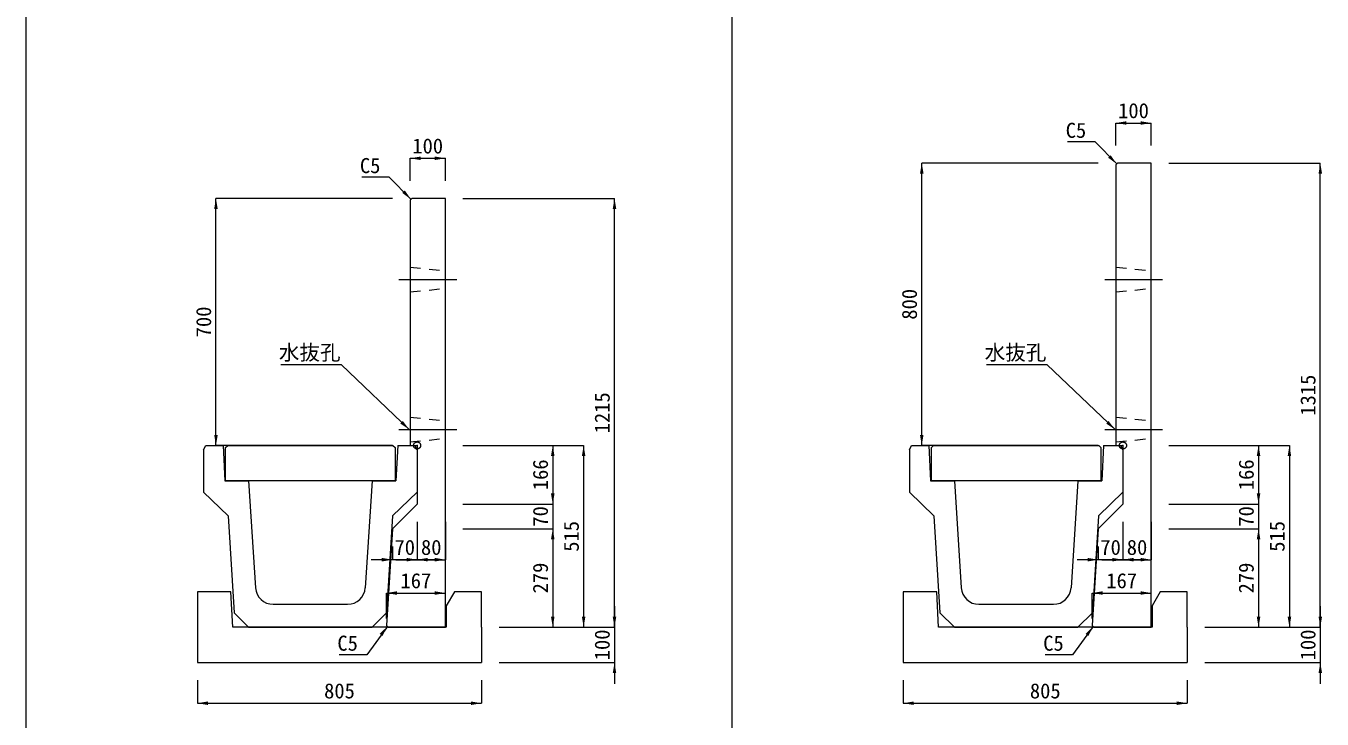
# Model space of a CAD drawing. Units: millimetres at full size, sheet at 1:40. Extents: x 86 to 35886, y -15691 to 10257.
# Drawn here: x 9286 to 12959, y -8851 to -6887 of the extents above; entities that cross this region are included whole.
import ezdxf
from ezdxf.enums import TextEntityAlignment as Align

# ---------------------------------------------------------------- set-up
doc = ezdxf.new("R2010")
doc.units = ezdxf.units.MM
doc.header["$LTSCALE"] = 40
doc.header["$PDMODE"] = 32
doc.header["$PDSIZE"] = 20
doc.linetypes.add('USER1', pattern=[28.575, 19.05, -3.175, 3.175, -3.175])
doc.linetypes.add('USER2', pattern=[1.35, 0.75, -0.6])
for name, color, linetype, lineweight in [('パネックスKUS', 2, 'Continuous', 20), ('図枠', 5, 'Continuous', 13), ('基礎ブロック', 2, 'Continuous', 13), ('寸法線', 7, 'Continuous', 13), ('引出線', 4, 'Continuous', 13), ('本体', 2, 'Continuous', 13), ('補助線', 8, 'USER1', 13)]:
    doc.layers.add(name, color=color, linetype=linetype, lineweight=lineweight)
doc.styles.add('ＭＳ ゴシック', font='')
doc.styles.get('ＭＳ ゴシック').set_extended_font_data('MS Gothic')

# ---------------------------------------------------------------- blocks, each defined once
blk = doc.blocks.new('filled_arrow')
at = {"color": 0, "linetype": 'Continuous', "lineweight": -2}
blk.add_solid([(7.5, 1.25), (0, 0), (7.5, -1.25)], dxfattribs=at)

msp = doc.modelspace()

# ---------------------------------------------------------------- linework, layer by layer
at = {"layer": 'パネックスKUS'}
for p, q in [((12379.73, -7275.56), (12374.73, -7280.56)), ((12374.73, -7280.56), (12374.73, -8075.56)), ((12474.73, -7275.56), (12379.73, -7275.56)), ((12474.73, -8590.56), (12474.73, -7275.56)), ((10379.73, -7375.56), (10374.73, -7380.56)), ((10374.73, -7380.56), (10374.73, -8075.56)), ((10474.73, -7375.56), (10379.73, -7375.56)), ((10474.73, -8590.56), (10474.73, -7375.56)), ((10374.73, -8075.56), (10394.73, -8075.56)), ((10394.73, -8075.56), (10394.73, -8241.56)), ((12374.73, -8075.56), (12394.73, -8075.56)), ((12394.73, -8075.56), (12394.73, -8241.56)), ((10394.73, -8241.56), (10324.73, -8311.56)), ((12394.73, -8241.56), (12324.73, -8311.56)), ((10324.73, -8311.56), (10308.02, -8585.57)), ((12324.73, -8311.56), (12308.02, -8585.57)), ((10312.73, -8590.56), (10308.02, -8585.57)), ((10312.73, -8590.56), (10474.73, -8590.56)), ((12312.73, -8590.56), (12308.02, -8585.57)), ((12312.73, -8590.56), (12474.73, -8590.56))]:
    msp.add_line(p, q, dxfattribs=at)
at = {"layer": 'パネックスKUS', "linetype": 'USER2', "lineweight": 9}
for p, q in [((10374.73, -7570.56), (10474.73, -7580.56)), ((12374.73, -7570.56), (12474.73, -7580.56)), ((10374.73, -7640.56), (10474.73, -7630.56)), ((10374.73, -7640.56), (10474.73, -7630.56)), ((12374.73, -7640.56), (12474.73, -7630.56)), ((12374.73, -7640.56), (12474.73, -7630.56)), ((10374.73, -7995.56), (10474.73, -8005.56)), ((12374.73, -7995.56), (12474.73, -8005.56)), ((10374.73, -8065.56), (10474.73, -8055.56)), ((10374.73, -8065.56), (10474.73, -8055.56)), ((12374.73, -8065.56), (12474.73, -8055.56)), ((12374.73, -8065.56), (12474.73, -8055.56))]:
    msp.add_line(p, q, dxfattribs=at)
at = {"layer": '図枠'}
for p, q in [((9286.23, -1890.56), (9286.23, -15590.56)), ((11286.23, -1890.56), (11286.23, -15590.56))]:
    msp.add_line(p, q, dxfattribs=at)
at = {"layer": '基礎ブロック'}
for p, q in [((9867.23, -8490.56), (9772.23, -8490.56)), ((9772.23, -8490.56), (9772.23, -8590.56)), ((9872.23, -8590.56), (9867.23, -8490.56)), ((10500.23, -8490.56), (10477.23, -8529.56)), ((10577.23, -8490.56), (10500.23, -8490.56)), ((10577.23, -8590.56), (10577.23, -8490.56)), ((11867.23, -8490.56), (11772.23, -8490.56)), ((11772.23, -8490.56), (11772.23, -8590.56)), ((11872.23, -8590.56), (11867.23, -8490.56)), ((12500.23, -8490.56), (12477.23, -8529.56)), ((12577.23, -8490.56), (12500.23, -8490.56)), ((12577.23, -8590.56), (12577.23, -8490.56)), ((10477.23, -8529.56), (10477.23, -8590.56)), ((12477.23, -8529.56), (12477.23, -8590.56)), ((9772.23, -8590.56), (9772.23, -8690.56)), ((10477.23, -8590.56), (9872.23, -8590.56)), ((10577.23, -8590.56), (10577.23, -8690.56)), ((11772.23, -8590.56), (11772.23, -8690.56)), ((12477.23, -8590.56), (11872.23, -8590.56)), ((12577.23, -8590.56), (12577.23, -8690.56)), ((9772.23, -8690.56), (10577.23, -8690.56)), ((11772.23, -8690.56), (12577.23, -8690.56))]:
    msp.add_line(p, q, dxfattribs=at)
at = {"layer": '寸法線'}
for p, q in [((12374.73, -7162.01), (12474.73, -7162.01)), ((12374.73, -7225.56), (12374.73, -7162.01)), ((12474.73, -7225.56), (12474.73, -7162.01)), ((10374.73, -7262.01), (10474.73, -7262.01)), ((10374.73, -7325.56), (10374.73, -7262.01)), ((10474.73, -7325.56), (10474.73, -7262.01)), ((11824.73, -8075.56), (11824.73, -7275.56)), ((12324.73, -7275.56), (11824.73, -7275.56)), ((12524.73, -7275.56), (12954.07, -7275.56)), ((12954.07, -8590.56), (12954.07, -7275.56)), ((9824.73, -8075.56), (9824.73, -7375.56)), ((10324.73, -7375.56), (9824.73, -7375.56)), ((10524.73, -7375.56), (10954.07, -7375.56)), ((10954.07, -8590.56), (10954.07, -7375.56)), ((10324.73, -8075.56), (9824.73, -8075.56)), ((10524.73, -8075.56), (10866.57, -8075.56)), ((10524.73, -8075.56), (10779.07, -8075.56)), ((10779.07, -8075.56), (10779.07, -8241.56)), ((10866.57, -8075.56), (10866.57, -8590.56)), ((12324.73, -8075.56), (11824.73, -8075.56)), ((12524.73, -8075.56), (12866.57, -8075.56)), ((12524.73, -8075.56), (12779.07, -8075.56)), ((12779.07, -8075.56), (12779.07, -8241.56)), ((12866.57, -8075.56), (12866.57, -8590.56)), ((10779.07, -8181.56), (10779.07, -8371.56)), ((12779.07, -8181.56), (12779.07, -8371.56)), ((10524.73, -8241.56), (10779.07, -8241.56)), ((10524.73, -8241.56), (10779.07, -8241.56)), ((12524.73, -8241.56), (12779.07, -8241.56)), ((12524.73, -8241.56), (12779.07, -8241.56)), ((10394.73, -8291.56), (10394.73, -8399.16)), ((10394.73, -8291.56), (10394.73, -8399.16)), ((10474.73, -8291.56), (10474.73, -8399.16)), ((12394.73, -8291.56), (12394.73, -8399.16)), ((12394.73, -8291.56), (12394.73, -8399.16)), ((12474.73, -8291.56), (12474.73, -8399.16)), ((10524.73, -8311.56), (10779.07, -8311.56)), ((10524.73, -8311.56), (10779.07, -8311.56)), ((10779.07, -8311.56), (10779.07, -8590.56)), ((12524.73, -8311.56), (12779.07, -8311.56)), ((12524.73, -8311.56), (12779.07, -8311.56)), ((12779.07, -8311.56), (12779.07, -8590.56)), ((10324.73, -8361.56), (10324.73, -8399.16)), ((12324.73, -8361.56), (12324.73, -8399.16)), ((10454.73, -8399.16), (10264.73, -8399.16)), ((10334.73, -8399.16), (10474.73, -8399.16)), ((12454.73, -8399.16), (12264.73, -8399.16)), ((12334.73, -8399.16), (12474.73, -8399.16)), ((10307.73, -8493.64), (10474.73, -8493.64)), ((10307.73, -8565.56), (10307.73, -8493.64)), ((10474.73, -8565.56), (10474.73, -8493.64)), ((12307.73, -8493.64), (12474.73, -8493.64)), ((12307.73, -8565.56), (12307.73, -8493.64)), ((12474.73, -8565.56), (12474.73, -8493.64)), ((10954.07, -8530.56), (10954.07, -8750.56)), ((12954.07, -8530.56), (12954.07, -8750.56)), ((10627.23, -8590.56), (10954.07, -8590.56)), ((10627.23, -8590.56), (10866.57, -8590.56)), ((10627.23, -8590.56), (10779.07, -8590.56)), ((10627.23, -8590.56), (10954.07, -8590.56)), ((12627.23, -8590.56), (12954.07, -8590.56)), ((12627.23, -8590.56), (12866.57, -8590.56)), ((12627.23, -8590.56), (12779.07, -8590.56)), ((12627.23, -8590.56), (12954.07, -8590.56)), ((10627.23, -8690.56), (10954.07, -8690.56)), ((12627.23, -8690.56), (12954.07, -8690.56)), ((9772.23, -8740.56), (9772.23, -8805.79)), ((10577.23, -8740.56), (10577.23, -8805.79)), ((11772.23, -8740.56), (11772.23, -8805.79)), ((12577.23, -8740.56), (12577.23, -8805.79)), ((9772.23, -8805.79), (10577.23, -8805.79)), ((11772.23, -8805.79), (12577.23, -8805.79))]:
    msp.add_line(p, q, dxfattribs=at)
at = {"layer": '引出線'}
for points in [[(12377.23, -7278.06), (12315.74, -7215.35), (12237.98, -7215.35)], [(10377.23, -7378.06), (10315.74, -7315.35), (10237.98, -7315.35)], [(10372.49, -8030.56), (10180.03, -7847.12), (10008.29, -7847.12)], [(12372.49, -8030.56), (12180.03, -7847.12), (12008.29, -7847.12)], [(10310.38, -8588.07), (10251.95, -8668.33), (10174.18, -8668.33)], [(12310.38, -8588.07), (12251.95, -8668.33), (12174.18, -8668.33)]]:
    msp.add_lwpolyline(points, dxfattribs=at)
at = {"layer": '本体'}
for p, q in [((9789.73, -8087.56), (9795.73, -8075.56)), ((9795.73, -8075.56), (9844.73, -8075.56)), ((9844.73, -8075.56), (9849.73, -8175.56)), ((10339.73, -8075.56), (10334.73, -8175.56)), ((10339.73, -8075.56), (10388.73, -8075.56)), ((10394.73, -8087.56), (10388.73, -8075.56)), ((11789.73, -8087.56), (11795.73, -8075.56)), ((11795.73, -8075.56), (11844.73, -8075.56)), ((11844.73, -8075.56), (11849.73, -8175.56)), ((12339.73, -8075.56), (12334.73, -8175.56)), ((12339.73, -8075.56), (12388.73, -8075.56)), ((12394.73, -8087.56), (12388.73, -8075.56)), ((9789.73, -8087.56), (9789.73, -8207.56)), ((10394.73, -8087.56), (10394.73, -8207.56)), ((11789.73, -8087.56), (11789.73, -8207.56)), ((12394.73, -8087.56), (12394.73, -8207.56)), ((9849.73, -8175.56), (9917.23, -8175.56)), ((9917.23, -8175.56), (9936.72, -8478.77)), ((10267.23, -8175.56), (10247.74, -8478.77)), ((10267.23, -8175.56), (10334.73, -8175.56)), ((11849.73, -8175.56), (11917.23, -8175.56)), ((11917.23, -8175.56), (11936.72, -8478.77)), ((12267.23, -8175.56), (12247.74, -8478.77)), ((12267.23, -8175.56), (12334.73, -8175.56)), ((9789.73, -8207.56), (9859.23, -8274.56)), ((10394.73, -8207.56), (10325.23, -8274.56)), ((11789.73, -8207.56), (11859.23, -8274.56)), ((12394.73, -8207.56), (12325.23, -8274.56)), ((9859.23, -8274.56), (9876.21, -8549.54)), ((10325.23, -8274.56), (10308.25, -8549.54)), ((11859.23, -8274.56), (11876.21, -8549.54)), ((12325.23, -8274.56), (12308.25, -8549.54)), ((9917.23, -8590.56), (9876.21, -8549.54)), ((9986.62, -8525.56), (10197.84, -8525.56)), ((10267.23, -8590.56), (10308.25, -8549.54)), ((11917.23, -8590.56), (11876.21, -8549.54)), ((11986.62, -8525.56), (12197.84, -8525.56)), ((12267.23, -8590.56), (12308.25, -8549.54)), ((9917.23, -8590.56), (10267.23, -8590.56)), ((11917.23, -8590.56), (12267.23, -8590.56))]:
    msp.add_line(p, q, dxfattribs=at)
at = {"layer": '本体', "lineweight": 20}
for points in [[(9852.23, -8175.56), (9852.23, -8081.56), (9858.23, -8075.56), (10326.23, -8075.56), (10332.23, -8081.56), (10332.23, -8175.56)], [(11852.23, -8175.56), (11852.23, -8081.56), (11858.23, -8075.56), (12326.23, -8075.56), (12332.23, -8081.56), (12332.23, -8175.56)]]:
    msp.add_lwpolyline(points, close=True, dxfattribs=at)
at = {"layer": '本体'}
for centre, start, end in [((9986.62, -8475.56), 183.67824, 270), ((10197.84, -8475.56), 270, 356.32176), ((11986.62, -8475.56), 183.67824, 270), ((12197.84, -8475.56), 270, 356.32176)]:
    msp.add_arc(centre, 50, start, end, dxfattribs=at)
at = {"layer": '補助線'}
for p, q in [((10343.13, -7605.56), (10506.85, -7605.56)), ((12343.13, -7605.56), (12506.85, -7605.56)), ((10343.13, -8030.56), (10506.85, -8030.56)), ((12343.13, -8030.56), (12506.85, -8030.56))]:
    msp.add_line(p, q, dxfattribs=at)
for p in [(10394.73, -8075.56), (12394.73, -8075.56)]:
    msp.add_point(p, dxfattribs=at)

# ---------------------------------------------------------------- block references
at = {"layer": '寸法線', "xscale": 4, "yscale": 4}
for p in [(12374.73, -7162.01), (10374.73, -7262.01), (10394.73, -8399.16), (12394.73, -8399.16), (10307.73, -8493.64), (12307.73, -8493.64), (9772.23, -8805.79), (11772.23, -8805.79)]:
    msp.add_blockref('filled_arrow', p, dxfattribs=at)
for p, rotation in [((12474.73, -7162.01), 180), ((10474.73, -7262.01), 180), ((11824.73, -7275.56), 270), ((12954.07, -7275.56), 270), ((9824.73, -7375.56), 270), ((10954.07, -7375.56), 270), ((9824.73, -8075.56), 90), ((10779.07, -8075.56), 270), ((10866.57, -8075.56), 270), ((11824.73, -8075.56), 90), ((12779.07, -8075.56), 270), ((12866.57, -8075.56), 270), ((10779.07, -8241.56), 90), ((10779.07, -8241.56), 90), ((12779.07, -8241.56), 90), ((12779.07, -8241.56), 90), ((10779.07, -8311.56), 270), ((10779.07, -8311.56), 270), ((12779.07, -8311.56), 270), ((12779.07, -8311.56), 270), ((10324.73, -8399.16), 180), ((10394.73, -8399.16), 180), ((10474.73, -8399.16), 180), ((12324.73, -8399.16), 180), ((12394.73, -8399.16), 180), ((12474.73, -8399.16), 180), ((10474.73, -8493.64), 180), ((12474.73, -8493.64), 180), ((10779.07, -8590.56), 90), ((10866.57, -8590.56), 90), ((10954.07, -8590.56), 90), ((10954.07, -8590.56), 90), ((12779.07, -8590.56), 90), ((12866.57, -8590.56), 90), ((12954.07, -8590.56), 90), ((12954.07, -8590.56), 90), ((10954.07, -8690.56), 270), ((12954.07, -8690.56), 270), ((10577.23, -8805.79), 180), ((12577.23, -8805.79), 180)]:
    msp.add_blockref('filled_arrow', p, dxfattribs=dict(at, rotation=rotation))
at = {"layer": '引出線', "xscale": 4, "yscale": 4}
for p, rotation in [((12377.23, -7278.06), 134.4), ((10377.23, -7378.06), 134.4), ((10372.49, -8030.56), 136.4), ((12372.49, -8030.56), 136.4), ((10310.38, -8588.07), 233.9), ((12310.38, -8588.07), 233.9)]:
    msp.add_blockref('filled_arrow', p, dxfattribs=dict(at, rotation=rotation))

# ---------------------------------------------------------------- texts
at = {"layer": '寸法線', "style": 'ＭＳ ゴシック'}
for s, p in [('100', (12424.73, -7127.01)), ('100', (10424.73, -7227.01)), ('70', (10359.73, -8364.16)), ('80', (10434.73, -8364.16)), ('70', (12359.73, -8364.16)), ('80', (12434.73, -8364.16)), ('167', (10391.23, -8458.64)), ('167', (12391.23, -8458.64)), ('805', (10174.73, -8770.79)), ('805', (12174.73, -8770.79))]:
    msp.add_text(s, height=42.72, dxfattribs=at).set_placement(p, align=Align.MIDDLE_CENTER)
for s, p in [('800', (11789.73, -7675.56)), ('700', (9789.73, -7725.56)), ('1315', (12919.07, -7933.06)), ('1215', (10919.07, -7983.06)), ('166', (10744.07, -8158.56)), ('166', (12744.07, -8158.56)), ('70', (10744.07, -8276.56)), ('70', (12744.07, -8276.56)), ('515', (10831.57, -8333.06)), ('515', (12831.57, -8333.06)), ('279', (10744.07, -8451.06)), ('279', (12744.07, -8451.06)), ('100', (10919.07, -8640.56)), ('100', (12919.07, -8640.56))]:
    msp.add_text(s, height=42.72, rotation=90, dxfattribs=at).set_placement(p, align=Align.MIDDLE_CENTER)
at = {"layer": '引出線', "style": 'ＭＳ ゴシック'}
for s, p in [('C5', (12290.74, -7161.35)), ('C5', (10290.74, -7261.35)), ('水抜孔', (10177.78, -7790.83)), ('水抜孔', (12177.78, -7790.83)), ('C5', (10226.95, -8614.33)), ('C5', (12226.95, -8614.33))]:
    msp.add_text(s, height=42.72, dxfattribs=at).set_placement(p, align=Align.TOP_RIGHT)

doc.saveas('drawing.dxf')
